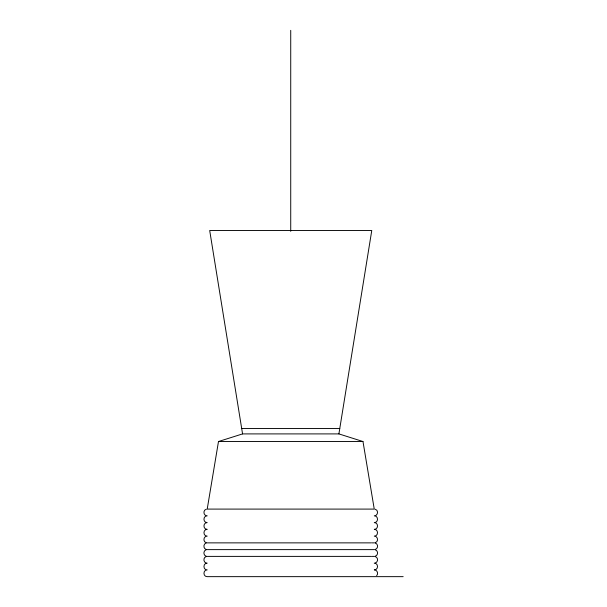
<?xml version="1.0" encoding="UTF-8"?>
<svg xmlns="http://www.w3.org/2000/svg" width="607" height="607" viewBox="0 0 607 607"><rect width="100%" height="100%" fill="white"/><g stroke="black" fill="none" stroke-linecap="round" stroke-linejoin="round"><path stroke-width="0.91" d="M338.903 433.906L371.765 230.516L209.696 230.516L242.565 433.906L338.903 433.906L362.986 441.524L374.253 509.091L207.207 509.091L218.482 441.524L242.565 433.906M376.644 575.664C378.768 573.698 377.144 569.783 374.253 569.897C378.593 570.056 378.593 562.97 374.253 563.137M206.334 509.205C202.617 510.024 203.406 516.018 207.207 515.844C202.875 515.677 202.875 522.764 207.207 522.604C202.875 522.437 202.875 529.524 207.207 529.357C202.875 529.19 202.875 536.277 207.207 536.11C203.406 535.943 202.617 541.937 206.334 542.757M206.334 542.984C203.095 543.697 203.095 548.796 206.334 549.51M206.334 549.737C203.095 550.458 203.095 555.549 206.334 556.27M206.334 556.498C203.095 557.211 203.095 562.31 206.334 563.023M375.126 542.757C378.844 541.937 378.055 535.943 374.253 536.11C378.593 536.277 378.593 529.19 374.253 529.357C378.593 529.524 378.593 522.437 374.253 522.604C378.593 522.764 378.593 515.677 374.253 515.844C378.055 516.018 378.844 510.024 375.126 509.205M375.126 549.51C378.373 548.796 378.373 543.697 375.126 542.984M375.126 556.27C378.373 555.549 378.373 550.458 375.126 549.737M375.126 563.023C378.373 562.31 378.373 557.211 375.126 556.498M207.207 563.137C202.875 562.97 202.875 570.056 207.207 569.897C202.875 569.73 202.875 576.817 207.207 576.65L403.169 576.65M241.7 428.534L339.768 428.534M218.482 441.524L362.986 441.524M207.207 542.87L371.408 542.87M372.121 542.87L374.253 542.87M207.207 549.623L374.253 549.623M207.207 556.384L371.408 556.384M372.121 556.384L374.253 556.384M290.73 30.35L290.73 231.343"/></g></svg>
